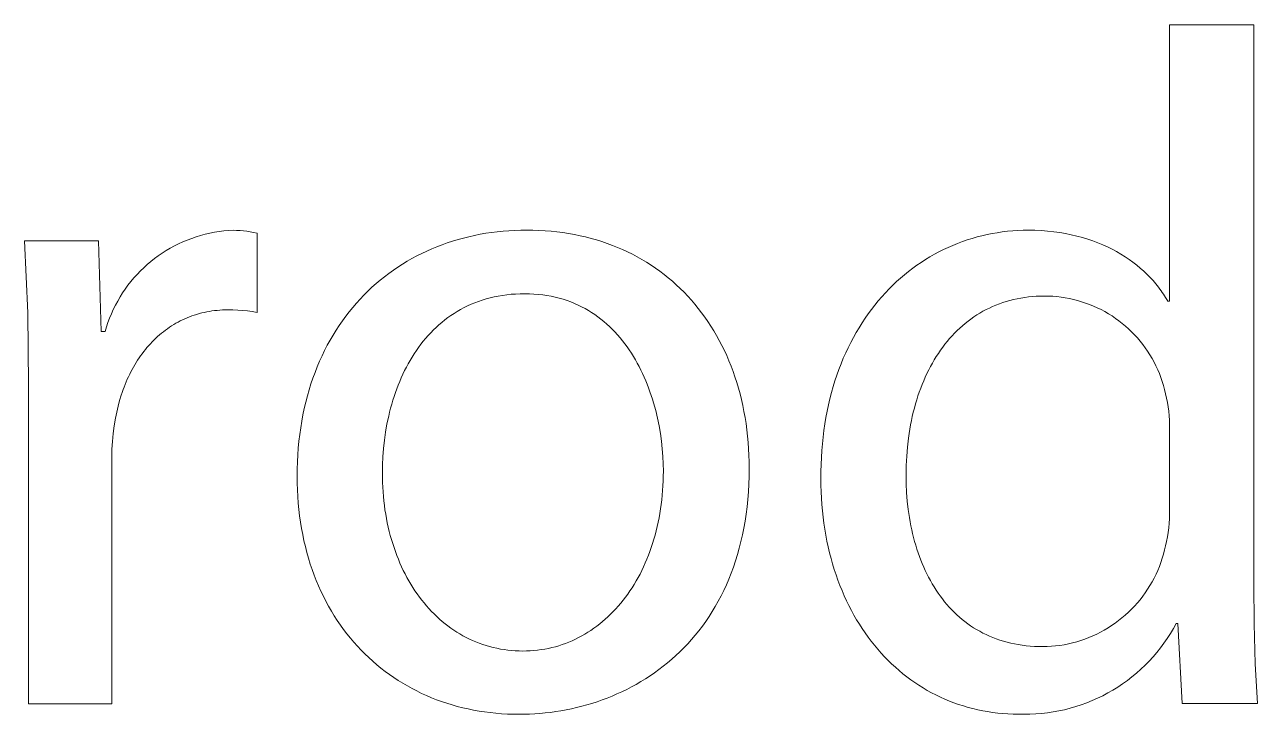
# Model space of a CAD drawing. Header units: millimetres. Extents: x -1421 to 3505, y -683 to 2759.
# Drawn here: x 1716.5 to 1780.1, y -466.5 to -431 of the extents above; entities that cross this region are included whole.
import ezdxf

# ---------------------------------------------------------------- set-up
doc = ezdxf.new("R2010")
doc.units = ezdxf.units.MM
doc.header["$MEASUREMENT"] = 0
doc.layers.add('Domyślny', color=7, linetype='Continuous', true_color=0x000000)

msp = doc.modelspace()

# ---------------------------------------------------------------- linework, layer by layer
at = {"layer": 'Domyślny', "color": 18, "lineweight": 15, "true_color": 0x000000}
for p, q in [((1775.616, -445.217), (1775.616, -430.963)), ((1775.616, -430.963), (1779.963, -430.963)), ((1779.963, -430.963), (1779.963, -459.799)), ((1724.703, -442.159), (1724.927, -442.066)), ((1724.927, -442.066), (1725.155, -441.98)), ((1725.155, -441.98), (1725.385, -441.901)), ((1725.385, -441.901), (1725.618, -441.831)), ((1725.618, -441.831), (1725.853, -441.768)), ((1725.853, -441.768), (1726.09, -441.714)), ((1726.09, -441.714), (1726.329, -441.668)), ((1726.329, -441.668), (1726.57, -441.629)), ((1726.57, -441.629), (1726.811, -441.599)), ((1726.811, -441.599), (1727.054, -441.578)), ((1727.054, -441.578), (1727.297, -441.564)), ((1727.297, -441.564), (1727.474, -441.569)), ((1727.474, -441.569), (1727.651, -441.579)), ((1727.651, -441.579), (1727.828, -441.595)), ((1727.828, -441.595), (1728.004, -441.616)), ((1728.004, -441.616), (1728.179, -441.643)), ((1728.179, -441.643), (1728.353, -441.675)), ((1728.353, -441.675), (1728.527, -441.712)), ((1728.527, -441.712), (1728.527, -445.796)), ((1738.621, -442.124), (1738.898, -442.04)), ((1738.898, -442.04), (1739.179, -441.963)), ((1739.179, -441.963), (1739.462, -441.893)), ((1739.462, -441.893), (1739.749, -441.829)), ((1739.749, -441.829), (1740.038, -441.772)), ((1740.038, -441.772), (1740.329, -441.721)), ((1740.329, -441.721), (1740.624, -441.677)), ((1740.624, -441.677), (1740.921, -441.64)), ((1740.921, -441.64), (1741.22, -441.609)), ((1741.22, -441.609), (1741.522, -441.585)), ((1741.522, -441.585), (1741.826, -441.568)), ((1741.826, -441.568), (1742.132, -441.558)), ((1742.132, -441.558), (1742.44, -441.554)), ((1742.44, -441.554), (1742.759, -441.558)), ((1742.759, -441.558), (1743.076, -441.569)), ((1743.076, -441.569), (1743.389, -441.587)), ((1743.389, -441.587), (1743.699, -441.612)), ((1743.699, -441.612), (1744.005, -441.644)), ((1744.005, -441.644), (1744.307, -441.684)), ((1744.307, -441.684), (1744.606, -441.73)), ((1744.606, -441.73), (1744.902, -441.783)), ((1744.902, -441.783), (1745.193, -441.843)), ((1745.193, -441.843), (1745.481, -441.909)), ((1745.481, -441.909), (1745.765, -441.983)), ((1745.765, -441.983), (1746.045, -442.063)), ((1746.045, -442.063), (1746.322, -442.149)), ((1764.921, -442.149), (1765.171, -442.063)), ((1765.171, -442.063), (1765.423, -441.983)), ((1765.423, -441.983), (1765.678, -441.91)), ((1765.678, -441.91), (1765.935, -441.844)), ((1765.935, -441.844), (1766.194, -441.785)), ((1766.194, -441.785), (1766.455, -441.732)), ((1766.455, -441.732), (1766.718, -441.687)), ((1766.718, -441.687), (1766.983, -441.648)), ((1766.983, -441.648), (1767.25, -441.616)), ((1767.25, -441.616), (1767.519, -441.591)), ((1767.519, -441.591), (1767.789, -441.574)), ((1767.789, -441.574), (1768.06, -441.563)), ((1768.06, -441.563), (1768.333, -441.559)), ((1768.333, -441.559), (1768.67, -441.564)), ((1768.67, -441.564), (1769, -441.579)), ((1769, -441.579), (1769.322, -441.604)), ((1769.322, -441.604), (1769.638, -441.637)), ((1769.638, -441.637), (1769.948, -441.68)), ((1769.948, -441.68), (1770.25, -441.731)), ((1770.25, -441.731), (1770.545, -441.791)), ((1770.545, -441.791), (1770.833, -441.859)), ((1770.833, -441.859), (1771.114, -441.935)), ((1771.114, -441.935), (1771.388, -442.018)), ((1771.388, -442.018), (1771.655, -442.109)), ((1716.696, -445.827), (1716.536, -442.106)), ((1716.536, -442.106), (1720.342, -442.106)), ((1720.342, -442.106), (1720.489, -446.78)), ((1723.635, -442.74), (1723.84, -442.609)), ((1723.84, -442.609), (1724.05, -442.486)), ((1724.05, -442.486), (1724.264, -442.37)), ((1724.264, -442.37), (1724.482, -442.261)), ((1724.482, -442.261), (1724.703, -442.159)), ((1737.025, -442.759), (1737.282, -442.637)), ((1737.282, -442.637), (1737.543, -442.522)), ((1737.543, -442.522), (1737.807, -442.413)), ((1737.807, -442.413), (1738.075, -442.31)), ((1738.075, -442.31), (1738.346, -442.213)), ((1738.346, -442.213), (1738.621, -442.124)), ((1746.322, -442.149), (1746.594, -442.242)), ((1746.594, -442.242), (1746.862, -442.342)), ((1746.862, -442.342), (1747.126, -442.448)), ((1747.126, -442.448), (1747.386, -442.56)), ((1747.386, -442.56), (1747.642, -442.678)), ((1747.642, -442.678), (1747.894, -442.803)), ((1763.478, -442.803), (1763.712, -442.678)), ((1763.712, -442.678), (1763.948, -442.559)), ((1763.948, -442.559), (1764.187, -442.447)), ((1764.187, -442.447), (1764.429, -442.341)), ((1764.429, -442.341), (1764.674, -442.242)), ((1764.674, -442.242), (1764.921, -442.149)), ((1771.655, -442.109), (1771.914, -442.206)), ((1771.914, -442.206), (1772.166, -442.311)), ((1772.166, -442.311), (1772.411, -442.422)), ((1772.411, -442.422), (1772.649, -442.539)), ((1772.649, -442.539), (1772.879, -442.662)), ((1772.879, -442.662), (1773.102, -442.791)), ((1722.681, -443.493), (1722.861, -443.329)), ((1722.861, -443.329), (1723.047, -443.172)), ((1723.047, -443.172), (1723.238, -443.021)), ((1723.238, -443.021), (1723.434, -442.877)), ((1723.434, -442.877), (1723.635, -442.74)), ((1735.795, -443.461), (1736.033, -443.308)), ((1736.033, -443.308), (1736.275, -443.162)), ((1736.275, -443.162), (1736.521, -443.021)), ((1736.521, -443.021), (1736.771, -442.887)), ((1736.771, -442.887), (1737.025, -442.759)), ((1747.894, -442.803), (1748.141, -442.934)), ((1748.141, -442.934), (1748.384, -443.071)), ((1748.384, -443.071), (1748.622, -443.214)), ((1748.622, -443.214), (1748.856, -443.362)), ((1762.578, -443.367), (1762.798, -443.217)), ((1762.798, -443.217), (1763.021, -443.073)), ((1763.021, -443.073), (1763.248, -442.935)), ((1763.248, -442.935), (1763.478, -442.803)), ((1773.102, -442.791), (1773.317, -442.926)), ((1773.317, -442.926), (1773.525, -443.065)), ((1773.525, -443.065), (1773.725, -443.209)), ((1773.725, -443.209), (1773.917, -443.358)), ((1722.175, -444.018), (1722.337, -443.837)), ((1722.337, -443.837), (1722.506, -443.662)), ((1722.506, -443.662), (1722.681, -443.493)), ((1734.884, -444.133), (1735.105, -443.956)), ((1735.105, -443.956), (1735.331, -443.785)), ((1735.331, -443.785), (1735.561, -443.62)), ((1735.561, -443.62), (1735.795, -443.461)), ((1748.856, -443.362), (1749.086, -443.517)), ((1749.086, -443.517), (1749.311, -443.678)), ((1749.311, -443.678), (1749.531, -443.844)), ((1749.531, -443.844), (1749.746, -444.016)), ((1761.732, -444.03), (1761.938, -443.855)), ((1761.938, -443.855), (1762.148, -443.686)), ((1762.148, -443.686), (1762.361, -443.524)), ((1762.361, -443.524), (1762.578, -443.367)), ((1773.917, -443.358), (1774.102, -443.511)), ((1774.102, -443.511), (1774.279, -443.668)), ((1774.279, -443.668), (1774.448, -443.829)), ((1774.448, -443.829), (1774.61, -443.993)), ((1721.588, -444.794), (1721.725, -444.593)), ((1721.725, -444.593), (1721.868, -444.396)), ((1721.868, -444.396), (1722.018, -444.205)), ((1722.018, -444.205), (1722.175, -444.018)), ((1734.248, -444.7), (1734.456, -444.505)), ((1734.456, -444.505), (1734.668, -444.316)), ((1734.668, -444.316), (1734.884, -444.133)), ((1749.746, -444.016), (1749.957, -444.194)), ((1749.957, -444.194), (1750.163, -444.377)), ((1750.163, -444.377), (1750.364, -444.566)), ((1750.364, -444.566), (1750.561, -444.76)), ((1760.949, -444.789), (1761.139, -444.591)), ((1761.139, -444.591), (1761.333, -444.398)), ((1761.333, -444.398), (1761.531, -444.211)), ((1761.531, -444.211), (1761.732, -444.03)), ((1774.61, -443.993), (1774.763, -444.161)), ((1774.763, -444.161), (1774.909, -444.331)), ((1774.909, -444.331), (1774.979, -444.418)), ((1774.979, -444.418), (1775.047, -444.504)), ((1775.047, -444.504), (1775.113, -444.592)), ((1775.113, -444.592), (1775.177, -444.68)), ((1721.22, -445.424), (1721.336, -445.21)), ((1721.336, -445.21), (1721.458, -445)), ((1721.458, -445), (1721.588, -444.794)), ((1733.655, -445.32), (1733.848, -445.107)), ((1733.848, -445.107), (1734.046, -444.901)), ((1734.046, -444.901), (1734.248, -444.7)), ((1739.955, -445.229), (1739.763, -445.301)), ((1740.151, -445.162), (1739.955, -445.229)), ((1740.352, -445.102), (1740.151, -445.162)), ((1740.556, -445.047), (1740.352, -445.102)), ((1740.765, -444.998), (1740.556, -445.047)), ((1740.978, -444.956), (1740.765, -444.998)), ((1741.194, -444.919), (1740.978, -444.956)), ((1741.415, -444.889), (1741.194, -444.919)), ((1741.641, -444.866), (1741.415, -444.889)), ((1741.87, -444.849), (1741.641, -444.866)), ((1742.104, -444.838), (1741.87, -444.849)), ((1742.341, -444.835), (1742.104, -444.838)), ((1742.58, -444.839), (1742.341, -444.835)), ((1742.814, -444.85), (1742.58, -444.839)), ((1743.043, -444.868), (1742.814, -444.85)), ((1743.268, -444.894), (1743.043, -444.868)), ((1743.488, -444.926), (1743.268, -444.894)), ((1743.704, -444.965), (1743.488, -444.926)), ((1743.916, -445.011), (1743.704, -444.965)), ((1744.123, -445.063), (1743.916, -445.011)), ((1744.325, -445.121), (1744.123, -445.063)), ((1744.524, -445.186), (1744.325, -445.121)), ((1744.718, -445.257), (1744.524, -445.186)), ((1750.561, -444.76), (1750.752, -444.96)), ((1750.752, -444.96), (1750.938, -445.165)), ((1750.938, -445.165), (1751.119, -445.376)), ((1760.405, -445.42), (1760.582, -445.204)), ((1760.582, -445.204), (1760.763, -444.994)), ((1760.763, -444.994), (1760.949, -444.789)), ((1767.191, -445.234), (1767.01, -445.292)), ((1767.375, -445.182), (1767.191, -445.234)), ((1767.561, -445.135), (1767.375, -445.182)), ((1767.751, -445.093), (1767.561, -445.135)), ((1767.943, -445.057), (1767.751, -445.093)), ((1768.138, -445.026), (1767.943, -445.057)), ((1768.335, -445), (1768.138, -445.026)), ((1768.536, -444.981), (1768.335, -445)), ((1768.739, -444.966), (1768.536, -444.981)), ((1768.945, -444.958), (1768.739, -444.966)), ((1769.154, -444.955), (1768.945, -444.958)), ((1769.371, -444.958), (1769.154, -444.955)), ((1769.587, -444.968), (1769.371, -444.958)), ((1769.804, -444.986), (1769.587, -444.968)), ((1770.019, -445.011), (1769.804, -444.986)), ((1770.234, -445.043), (1770.019, -445.011)), ((1770.447, -445.083), (1770.234, -445.043)), ((1770.659, -445.13), (1770.447, -445.083)), ((1770.869, -445.184), (1770.659, -445.13)), ((1771.078, -445.246), (1770.869, -445.184)), ((1771.284, -445.314), (1771.078, -445.246)), ((1775.177, -444.68), (1775.239, -444.768)), ((1775.239, -444.768), (1775.299, -444.857)), ((1775.299, -444.857), (1775.356, -444.947)), ((1775.356, -444.947), (1775.412, -445.036)), ((1775.412, -445.036), (1775.466, -445.127)), ((1775.466, -445.127), (1775.518, -445.217)), ((1775.518, -445.217), (1775.616, -445.217)), ((1716.733, -449.553), (1716.696, -445.827)), ((1720.919, -446.089), (1721.012, -445.864)), ((1721.012, -445.864), (1721.112, -445.642)), ((1721.112, -445.642), (1721.22, -445.424)), ((1725.543, -445.862), (1725.416, -445.899)), ((1725.671, -445.828), (1725.543, -445.862)), ((1725.801, -445.798), (1725.671, -445.828)), ((1725.933, -445.77), (1725.801, -445.798)), ((1726.066, -445.746), (1725.933, -445.77)), ((1726.2, -445.725), (1726.066, -445.746)), ((1726.336, -445.706), (1726.2, -445.725)), ((1726.473, -445.692), (1726.336, -445.706)), ((1726.611, -445.68), (1726.473, -445.692)), ((1726.751, -445.672), (1726.611, -445.68)), ((1726.892, -445.667), (1726.751, -445.672)), ((1727.034, -445.665), (1726.892, -445.667)), ((1727.284, -445.667), (1727.034, -445.665)), ((1727.534, -445.677), (1727.284, -445.667)), ((1727.784, -445.695), (1727.534, -445.677)), ((1728.032, -445.721), (1727.784, -445.695)), ((1728.28, -445.755), (1728.032, -445.721)), ((1728.527, -445.796), (1728.28, -445.755)), ((1733.106, -445.992), (1733.284, -445.762)), ((1733.284, -445.762), (1733.467, -445.538)), ((1733.467, -445.538), (1733.655, -445.32)), ((1738.694, -445.847), (1738.529, -445.955)), ((1738.862, -445.743), (1738.694, -445.847)), ((1739.034, -445.644), (1738.862, -445.743)), ((1739.21, -445.55), (1739.034, -445.644)), ((1739.39, -445.462), (1739.21, -445.55)), ((1739.575, -445.379), (1739.39, -445.462)), ((1739.763, -445.301), (1739.575, -445.379)), ((1744.908, -445.334), (1744.718, -445.257)), ((1745.093, -445.417), (1744.908, -445.334)), ((1745.275, -445.505), (1745.093, -445.417)), ((1745.452, -445.599), (1745.275, -445.505)), ((1745.625, -445.698), (1745.452, -445.599)), ((1745.793, -445.802), (1745.625, -445.698)), ((1745.958, -445.912), (1745.793, -445.802)), ((1751.119, -445.376), (1751.295, -445.591)), ((1751.295, -445.591), (1751.466, -445.812)), ((1751.466, -445.812), (1751.632, -446.038)), ((1759.903, -446.102), (1760.065, -445.869)), ((1760.065, -445.869), (1760.233, -445.642)), ((1760.233, -445.642), (1760.405, -445.42)), ((1765.826, -445.834), (1765.669, -445.931)), ((1765.986, -445.742), (1765.826, -445.834)), ((1766.149, -445.655), (1765.986, -445.742)), ((1766.316, -445.572), (1766.149, -445.655)), ((1766.485, -445.495), (1766.316, -445.572)), ((1766.657, -445.422), (1766.485, -445.495)), ((1766.832, -445.354), (1766.657, -445.422)), ((1767.01, -445.292), (1766.832, -445.354)), ((1771.487, -445.389), (1771.284, -445.314)), ((1771.688, -445.471), (1771.487, -445.389)), ((1771.886, -445.56), (1771.688, -445.471)), ((1772.081, -445.656), (1771.886, -445.56)), ((1772.272, -445.759), (1772.081, -445.656)), ((1772.46, -445.867), (1772.272, -445.759)), ((1772.644, -445.982), (1772.46, -445.867)), ((1720.756, -446.547), (1720.833, -446.317)), ((1720.833, -446.317), (1720.919, -446.089)), ((1724.12, -446.494), (1724.012, -446.565)), ((1724.23, -446.426), (1724.12, -446.494)), ((1724.341, -446.36), (1724.23, -446.426)), ((1724.454, -446.298), (1724.341, -446.36)), ((1724.569, -446.238), (1724.454, -446.298)), ((1724.685, -446.181), (1724.569, -446.238)), ((1724.803, -446.127), (1724.685, -446.181)), ((1724.923, -446.075), (1724.803, -446.127)), ((1725.044, -446.027), (1724.923, -446.075)), ((1725.166, -445.981), (1725.044, -446.027)), ((1725.29, -445.938), (1725.166, -445.981)), ((1725.416, -445.899), (1725.29, -445.938)), ((1732.605, -446.716), (1732.767, -446.469)), ((1732.767, -446.469), (1732.934, -446.228)), ((1732.934, -446.228), (1733.106, -445.992)), ((1737.912, -446.437), (1737.767, -446.569)), ((1738.06, -446.31), (1737.912, -446.437)), ((1738.213, -446.187), (1738.06, -446.31)), ((1738.369, -446.069), (1738.213, -446.187)), ((1738.529, -445.955), (1738.369, -446.069)), ((1746.119, -446.026), (1745.958, -445.912)), ((1746.275, -446.145), (1746.119, -446.026)), ((1746.427, -446.269), (1746.275, -446.145)), ((1746.576, -446.397), (1746.427, -446.269)), ((1746.72, -446.53), (1746.576, -446.397)), ((1751.632, -446.038), (1751.792, -446.269)), ((1751.792, -446.269), (1751.947, -446.504)), ((1751.947, -446.504), (1752.097, -446.745)), ((1759.591, -446.585), (1759.744, -446.341)), ((1759.744, -446.341), (1759.903, -446.102)), ((1764.928, -446.484), (1764.789, -446.608)), ((1765.07, -446.365), (1764.928, -446.484)), ((1765.215, -446.25), (1765.07, -446.365)), ((1765.363, -446.139), (1765.215, -446.25)), ((1765.514, -446.033), (1765.363, -446.139)), ((1765.669, -445.931), (1765.514, -446.033)), ((1772.824, -446.104), (1772.644, -445.982)), ((1773, -446.231), (1772.824, -446.104)), ((1773.171, -446.364), (1773, -446.231)), ((1773.338, -446.503), (1773.171, -446.364)), ((1773.5, -446.648), (1773.338, -446.503)), ((1720.489, -446.78), (1720.686, -446.78)), ((1720.686, -446.78), (1720.756, -446.547)), ((1723.302, -447.132), (1723.208, -447.223)), ((1723.399, -447.044), (1723.302, -447.132)), ((1723.496, -446.957), (1723.399, -447.044)), ((1723.596, -446.874), (1723.496, -446.957)), ((1723.697, -446.793), (1723.596, -446.874)), ((1723.8, -446.714), (1723.697, -446.793)), ((1723.905, -446.638), (1723.8, -446.714)), ((1724.012, -446.565), (1723.905, -446.638)), ((1732.299, -447.226), (1732.449, -446.968)), ((1732.449, -446.968), (1732.605, -446.716)), ((1737.227, -447.136), (1737.102, -447.287)), ((1737.356, -446.988), (1737.227, -447.136)), ((1737.489, -446.844), (1737.356, -446.988)), ((1737.626, -446.704), (1737.489, -446.844)), ((1737.767, -446.569), (1737.626, -446.704)), ((1746.86, -446.667), (1746.72, -446.53)), ((1746.997, -446.808), (1746.86, -446.667)), ((1747.129, -446.953), (1746.997, -446.808)), ((1747.258, -447.102), (1747.129, -446.953)), ((1747.382, -447.255), (1747.258, -447.102)), ((1752.097, -446.745), (1752.241, -446.991)), ((1752.241, -446.991), (1752.379, -447.241)), ((1759.162, -447.351), (1759.3, -447.09)), ((1759.3, -447.09), (1759.443, -446.835)), ((1759.443, -446.835), (1759.591, -446.585)), ((1764.266, -447.146), (1764.143, -447.29)), ((1764.392, -447.005), (1764.266, -447.146)), ((1764.521, -446.868), (1764.392, -447.005)), ((1764.654, -446.736), (1764.521, -446.868)), ((1764.789, -446.608), (1764.654, -446.736)), ((1773.657, -446.798), (1773.5, -446.648)), ((1773.808, -446.954), (1773.657, -446.798)), ((1773.954, -447.114), (1773.808, -446.954)), ((1774.095, -447.279), (1773.954, -447.114)), ((1722.764, -447.714), (1722.681, -447.819)), ((1722.849, -447.611), (1722.764, -447.714)), ((1722.936, -447.511), (1722.849, -447.611)), ((1723.025, -447.413), (1722.936, -447.511)), ((1723.116, -447.317), (1723.025, -447.413)), ((1723.208, -447.223), (1723.116, -447.317)), ((1731.882, -448.033), (1732.015, -447.759)), ((1732.015, -447.759), (1732.154, -447.49)), ((1732.154, -447.49), (1732.299, -447.226)), ((1736.748, -447.763), (1736.638, -447.928)), ((1736.862, -447.601), (1736.748, -447.763)), ((1736.98, -447.442), (1736.862, -447.601)), ((1737.102, -447.287), (1736.98, -447.442)), ((1747.503, -447.411), (1747.382, -447.255)), ((1747.62, -447.57), (1747.503, -447.411)), ((1747.733, -447.733), (1747.62, -447.57)), ((1747.842, -447.898), (1747.733, -447.733)), ((1752.379, -447.241), (1752.512, -447.496)), ((1752.512, -447.496), (1752.64, -447.756)), ((1752.64, -447.756), (1752.761, -448.021)), ((1758.901, -447.888), (1759.029, -447.617)), ((1759.029, -447.617), (1759.162, -447.351)), ((1763.794, -447.748), (1763.684, -447.908)), ((1763.907, -447.592), (1763.794, -447.748)), ((1764.023, -447.439), (1763.907, -447.592)), ((1764.143, -447.29), (1764.023, -447.439)), ((1774.23, -447.449), (1774.095, -447.279)), ((1774.359, -447.624), (1774.23, -447.449)), ((1774.482, -447.803), (1774.359, -447.624)), ((1722.293, -448.377), (1722.221, -448.495)), ((1722.367, -448.261), (1722.293, -448.377)), ((1722.442, -448.147), (1722.367, -448.261)), ((1722.52, -448.036), (1722.442, -448.147)), ((1722.599, -447.926), (1722.52, -448.036)), ((1722.681, -447.819), (1722.599, -447.926)), ((1731.635, -448.599), (1731.756, -448.313)), ((1731.756, -448.313), (1731.882, -448.033)), ((1736.428, -448.269), (1736.329, -448.443)), ((1736.531, -448.097), (1736.428, -448.269)), ((1736.638, -447.928), (1736.531, -448.097)), ((1747.948, -448.067), (1747.842, -447.898)), ((1748.05, -448.238), (1747.948, -448.067)), ((1748.148, -448.413), (1748.05, -448.238)), ((1748.242, -448.589), (1748.148, -448.413)), ((1752.761, -448.021), (1752.877, -448.29)), ((1752.877, -448.29), (1752.988, -448.563)), ((1758.663, -448.447), (1758.779, -448.165)), ((1758.779, -448.165), (1758.901, -447.888)), ((1763.374, -448.411), (1763.278, -448.586)), ((1763.474, -448.24), (1763.374, -448.411)), ((1763.577, -448.072), (1763.474, -448.24)), ((1763.684, -447.908), (1763.577, -448.072)), ((1774.599, -447.985), (1774.482, -447.803)), ((1774.71, -448.172), (1774.599, -447.985)), ((1774.814, -448.363), (1774.71, -448.172)), ((1774.912, -448.556), (1774.814, -448.363)), ((1721.955, -448.987), (1721.893, -449.114)), ((1722.018, -448.861), (1721.955, -448.987)), ((1722.084, -448.737), (1722.018, -448.861)), ((1722.152, -448.615), (1722.084, -448.737)), ((1722.221, -448.495), (1722.152, -448.615)), ((1731.412, -449.186), (1731.52, -448.89)), ((1731.52, -448.89), (1731.635, -448.599)), ((1736.053, -448.984), (1735.968, -449.17)), ((1736.141, -448.801), (1736.053, -448.984)), ((1736.233, -448.621), (1736.141, -448.801)), ((1736.329, -448.443), (1736.233, -448.621)), ((1748.333, -448.768), (1748.242, -448.589)), ((1748.42, -448.95), (1748.333, -448.768)), ((1748.504, -449.133), (1748.42, -448.95)), ((1752.988, -448.563), (1753.092, -448.841)), ((1753.092, -448.841), (1753.19, -449.123)), ((1758.348, -449.323), (1758.447, -449.026)), ((1758.447, -449.026), (1758.552, -448.734)), ((1758.552, -448.734), (1758.663, -448.447)), ((1763.095, -448.947), (1763.009, -449.132)), ((1763.185, -448.765), (1763.095, -448.947)), ((1763.278, -448.586), (1763.185, -448.765)), ((1775.003, -448.754), (1774.912, -448.556)), ((1775.087, -448.954), (1775.003, -448.754)), ((1775.164, -449.156), (1775.087, -448.954)), ((1716.733, -465.972), (1716.733, -449.553)), ((1721.668, -449.644), (1721.617, -449.781)), ((1721.721, -449.509), (1721.668, -449.644)), ((1721.776, -449.376), (1721.721, -449.509)), ((1721.834, -449.244), (1721.776, -449.376)), ((1721.893, -449.114), (1721.834, -449.244)), ((1731.214, -449.794), (1731.309, -449.487)), ((1731.309, -449.487), (1731.412, -449.186)), ((1735.81, -449.548), (1735.737, -449.74)), ((1735.888, -449.358), (1735.81, -449.548)), ((1735.968, -449.17), (1735.888, -449.358)), ((1748.584, -449.319), (1748.504, -449.133)), ((1748.66, -449.506), (1748.584, -449.319)), ((1748.733, -449.695), (1748.66, -449.506)), ((1748.802, -449.885), (1748.733, -449.695)), ((1753.19, -449.123), (1753.283, -449.41)), ((1753.283, -449.41), (1753.369, -449.701)), ((1753.369, -449.701), (1753.45, -449.996)), ((1758.167, -449.933), (1758.254, -449.626)), ((1758.254, -449.626), (1758.348, -449.323)), ((1762.847, -449.512), (1762.771, -449.707)), ((1762.926, -449.32), (1762.847, -449.512)), ((1763.009, -449.132), (1762.926, -449.32)), ((1775.234, -449.362), (1775.164, -449.156)), ((1775.298, -449.569), (1775.234, -449.362)), ((1775.354, -449.779), (1775.298, -449.569)), ((1721.521, -450.061), (1721.434, -450.346)), ((1721.568, -449.92), (1721.521, -450.061)), ((1721.617, -449.781), (1721.568, -449.92)), ((1731.042, -450.424), (1731.125, -450.106)), ((1731.125, -450.106), (1731.214, -449.794)), ((1735.537, -450.329), (1735.477, -450.529)), ((1735.6, -450.131), (1735.537, -450.329)), ((1735.666, -449.935), (1735.6, -450.131)), ((1735.737, -449.74), (1735.666, -449.935)), ((1748.868, -450.077), (1748.802, -449.885)), ((1748.931, -450.27), (1748.868, -450.077)), ((1748.99, -450.464), (1748.931, -450.27)), ((1753.45, -449.996), (1753.524, -450.295)), ((1753.524, -450.295), (1753.592, -450.598)), ((1758.011, -450.563), (1758.086, -450.246)), ((1758.086, -450.246), (1758.167, -449.933)), ((1762.565, -450.311), (1762.503, -450.518)), ((1762.63, -450.107), (1762.565, -450.311)), ((1762.699, -449.906), (1762.63, -450.107)), ((1762.771, -449.707), (1762.699, -449.906)), ((1775.403, -449.99), (1775.354, -449.779)), ((1775.456, -450.214), (1775.403, -449.99)), ((1775.502, -450.439), (1775.456, -450.214)), ((1721.287, -450.937), (1721.227, -451.242)), ((1721.356, -450.639), (1721.287, -450.937)), ((1721.434, -450.346), (1721.356, -450.639)), ((1730.897, -451.074), (1730.966, -450.746)), ((1730.966, -450.746), (1731.042, -450.424)), ((1735.369, -450.934), (1735.32, -451.139)), ((1735.421, -450.731), (1735.369, -450.934)), ((1735.477, -450.529), (1735.421, -450.731)), ((1749.098, -450.855), (1748.99, -450.464)), ((1749.192, -451.249), (1749.098, -450.855)), ((1753.592, -450.598), (1753.654, -450.906)), ((1753.654, -450.906), (1753.71, -451.217)), ((1757.88, -451.213), (1757.942, -450.886)), ((1757.942, -450.886), (1758.011, -450.563)), ((1762.391, -450.942), (1762.34, -451.158)), ((1762.445, -450.729), (1762.391, -450.942)), ((1762.503, -450.518), (1762.445, -450.729)), ((1775.54, -450.666), (1775.502, -450.439)), ((1775.57, -450.894), (1775.54, -450.666)), ((1775.593, -451.122), (1775.57, -450.894)), ((1721.227, -451.242), (1721.161, -451.642)), ((1730.78, -451.745), (1730.835, -451.407)), ((1730.835, -451.407), (1730.897, -451.074)), ((1735.232, -451.551), (1735.159, -451.969)), ((1735.32, -451.139), (1735.232, -451.551)), ((1749.273, -451.645), (1749.192, -451.249)), ((1753.71, -451.217), (1753.759, -451.532)), ((1753.759, -451.532), (1753.802, -451.851)), ((1757.775, -451.882), (1757.824, -451.545)), ((1757.824, -451.545), (1757.88, -451.213)), ((1762.249, -451.597), (1762.21, -451.821)), ((1762.293, -451.376), (1762.249, -451.597)), ((1762.34, -451.158), (1762.293, -451.376)), ((1775.609, -451.352), (1775.593, -451.122)), ((1775.616, -451.581), (1775.609, -451.352)), ((1775.616, -451.811), (1775.616, -451.581)), ((1721.108, -452.045), (1721.068, -452.449)), ((1721.161, -451.642), (1721.108, -452.045)), ((1730.691, -452.436), (1730.732, -452.088)), ((1730.732, -452.088), (1730.78, -451.745)), ((1735.159, -451.969), (1735.099, -452.389)), ((1749.341, -452.041), (1749.273, -451.645)), ((1749.396, -452.436), (1749.341, -452.041)), ((1753.802, -451.851), (1753.838, -452.173)), ((1753.838, -452.173), (1753.868, -452.499)), ((1757.697, -452.57), (1757.732, -452.223)), ((1757.732, -452.223), (1757.775, -451.882)), ((1762.174, -452.048), (1762.141, -452.276)), ((1762.21, -451.821), (1762.174, -452.048)), ((1775.616, -455.961), (1775.616, -451.811)), ((1721.043, -452.854), (1721.031, -453.26)), ((1721.068, -452.449), (1721.043, -452.854)), ((1730.631, -453.147), (1730.657, -452.789)), ((1730.657, -452.789), (1730.691, -452.436)), ((1735.052, -452.812), (1735.019, -453.236)), ((1735.099, -452.389), (1735.052, -452.812)), ((1749.439, -452.83), (1749.396, -452.436)), ((1749.469, -453.22), (1749.439, -452.83)), ((1753.868, -452.499), (1753.892, -452.829)), ((1753.892, -452.829), (1753.908, -453.163)), ((1757.668, -452.921), (1757.697, -452.57)), ((1762.088, -452.741), (1762.049, -453.216)), ((1762.141, -452.276), (1762.088, -452.741)), ((1721.031, -453.26), (1721.031, -465.972)), ((1730.601, -453.878), (1730.612, -453.51)), ((1730.612, -453.51), (1730.631, -453.147)), ((1735.019, -453.236), (1734.999, -453.661)), ((1749.487, -453.607), (1749.469, -453.22)), ((1753.908, -453.163), (1753.918, -453.5)), ((1753.918, -453.5), (1753.922, -453.84)), ((1757.631, -453.636), (1757.646, -453.276)), ((1757.646, -453.276), (1757.668, -452.921)), ((1762.049, -453.216), (1762.026, -453.698)), ((1730.597, -454.25), (1730.601, -453.878)), ((1734.999, -453.661), (1734.993, -454.086)), ((1734.993, -454.086), (1734.995, -454.33)), ((1749.493, -453.988), (1749.487, -453.607)), ((1749.491, -454.239), (1749.493, -453.988)), ((1753.922, -453.84), (1753.917, -454.25)), ((1757.622, -454.37), (1757.623, -454.001)), ((1757.623, -454.001), (1757.631, -453.636)), ((1762.026, -453.698), (1762.018, -454.19)), ((1730.6, -454.601), (1730.597, -454.25)), ((1730.611, -454.948), (1730.6, -454.601)), ((1734.995, -454.33), (1735.002, -454.572)), ((1735.002, -454.572), (1735.012, -454.811)), ((1749.457, -454.979), (1749.473, -454.734)), ((1749.473, -454.734), (1749.484, -454.488)), ((1749.484, -454.488), (1749.491, -454.239)), ((1753.904, -454.653), (1753.882, -455.049)), ((1753.917, -454.25), (1753.904, -454.653)), ((1757.625, -454.709), (1757.622, -454.37)), ((1757.635, -455.044), (1757.625, -454.709)), ((1762.018, -454.19), (1762.025, -454.639)), ((1762.025, -454.639), (1762.046, -455.084)), ((1730.629, -455.291), (1730.611, -454.948)), ((1730.654, -455.629), (1730.629, -455.291)), ((1735.012, -454.811), (1735.028, -455.049)), ((1735.028, -455.049), (1735.047, -455.284)), ((1735.047, -455.284), (1735.07, -455.518)), ((1749.413, -455.46), (1749.437, -455.22)), ((1749.437, -455.22), (1749.457, -454.979)), ((1753.882, -455.049), (1753.852, -455.437)), ((1757.651, -455.376), (1757.635, -455.044)), ((1757.673, -455.704), (1757.651, -455.376)), ((1762.046, -455.084), (1762.08, -455.522)), ((1730.686, -455.963), (1730.654, -455.629)), ((1730.725, -456.293), (1730.686, -455.963)), ((1735.07, -455.518), (1735.098, -455.749)), ((1735.098, -455.749), (1735.13, -455.978)), ((1735.13, -455.978), (1735.166, -456.204)), ((1749.314, -456.162), (1749.351, -455.931)), ((1749.351, -455.931), (1749.384, -455.697)), ((1749.384, -455.697), (1749.413, -455.46)), ((1753.813, -455.818), (1753.766, -456.192)), ((1753.852, -455.437), (1753.813, -455.818)), ((1757.702, -456.028), (1757.673, -455.704)), ((1757.736, -456.349), (1757.702, -456.028)), ((1762.08, -455.522), (1762.128, -455.954)), ((1762.128, -455.954), (1762.19, -456.379)), ((1775.618, -456.197), (1775.616, -455.961)), ((1730.771, -456.618), (1730.725, -456.293)), ((1730.824, -456.939), (1730.771, -456.618)), ((1735.166, -456.204), (1735.206, -456.429)), ((1735.206, -456.429), (1735.25, -456.65)), ((1735.25, -456.65), (1735.298, -456.869)), ((1749.178, -456.841), (1749.227, -456.618)), ((1749.227, -456.618), (1749.273, -456.391)), ((1749.273, -456.391), (1749.314, -456.162)), ((1753.711, -456.559), (1753.648, -456.919)), ((1753.766, -456.192), (1753.711, -456.559)), ((1757.777, -456.665), (1757.736, -456.349)), ((1757.824, -456.978), (1757.777, -456.665)), ((1762.19, -456.379), (1762.226, -456.589)), ((1762.226, -456.589), (1762.266, -456.796)), ((1775.575, -456.904), (1775.597, -456.669)), ((1775.597, -456.669), (1775.612, -456.433)), ((1775.612, -456.433), (1775.618, -456.197)), ((1730.883, -457.256), (1730.824, -456.939)), ((1730.949, -457.568), (1730.883, -457.256)), ((1735.298, -456.869), (1735.35, -457.086)), ((1735.35, -457.086), (1735.405, -457.3)), ((1735.405, -457.3), (1735.465, -457.511)), ((1749.006, -457.494), (1749.068, -457.279)), ((1749.068, -457.279), (1749.125, -457.062)), ((1749.125, -457.062), (1749.178, -456.841)), ((1753.577, -457.271), (1753.498, -457.617)), ((1753.648, -456.919), (1753.577, -457.271)), ((1757.876, -457.287), (1757.824, -456.978)), ((1757.935, -457.591), (1757.876, -457.287)), ((1762.266, -456.796), (1762.309, -457.002)), ((1762.309, -457.002), (1762.355, -457.205)), ((1762.355, -457.205), (1762.405, -457.407)), ((1775.505, -457.37), (1775.544, -457.138)), ((1775.544, -457.138), (1775.575, -456.904)), ((1731.021, -457.875), (1730.949, -457.568)), ((1731.1, -458.178), (1731.021, -457.875)), ((1735.465, -457.511), (1735.528, -457.72)), ((1735.528, -457.72), (1735.595, -457.925)), ((1735.595, -457.925), (1735.666, -458.128)), ((1748.8, -458.12), (1748.873, -457.914)), ((1748.873, -457.914), (1748.941, -457.706)), ((1748.941, -457.706), (1749.006, -457.494)), ((1753.412, -457.956), (1753.319, -458.287)), ((1753.498, -457.617), (1753.412, -457.956)), ((1757.999, -457.892), (1757.935, -457.591)), ((1758.069, -458.189), (1757.999, -457.892)), ((1762.405, -457.407), (1762.458, -457.606)), ((1762.458, -457.606), (1762.515, -457.802)), ((1762.515, -457.802), (1762.575, -457.996)), ((1775.355, -458.047), (1775.403, -457.831)), ((1775.403, -457.831), (1775.458, -457.602)), ((1775.458, -457.602), (1775.505, -457.37)), ((1731.185, -458.477), (1731.1, -458.178)), ((1731.276, -458.77), (1731.185, -458.477)), ((1735.666, -458.128), (1735.741, -458.328)), ((1735.741, -458.328), (1735.819, -458.524)), ((1735.819, -458.524), (1735.9, -458.718)), ((1748.56, -458.717), (1748.644, -458.521)), ((1748.644, -458.521), (1748.724, -458.322)), ((1748.724, -458.322), (1748.8, -458.12)), ((1753.319, -458.287), (1753.219, -458.612)), ((1758.144, -458.481), (1758.069, -458.189)), ((1758.226, -458.769), (1758.144, -458.481)), ((1762.575, -457.996), (1762.639, -458.188)), ((1762.639, -458.188), (1762.706, -458.377)), ((1762.706, -458.377), (1762.776, -458.564)), ((1762.776, -458.564), (1762.85, -458.747)), ((1775.167, -458.685), (1775.237, -458.474)), ((1775.237, -458.474), (1775.299, -458.262)), ((1775.299, -458.262), (1775.355, -458.047)), ((1731.373, -459.059), (1731.276, -458.77)), ((1731.477, -459.344), (1731.373, -459.059)), ((1735.9, -458.718), (1735.986, -458.908)), ((1735.986, -458.908), (1736.074, -459.096)), ((1736.074, -459.096), (1736.167, -459.28)), ((1748.289, -459.285), (1748.383, -459.099)), ((1748.383, -459.099), (1748.473, -458.91)), ((1748.473, -458.91), (1748.56, -458.717)), ((1752.997, -459.24), (1752.876, -459.544)), ((1753.111, -458.93), (1752.997, -459.24)), ((1753.219, -458.612), (1753.111, -458.93)), ((1758.312, -459.053), (1758.226, -458.769)), ((1758.404, -459.332), (1758.312, -459.053)), ((1762.85, -458.747), (1762.928, -458.928)), ((1762.928, -458.928), (1763.009, -459.106)), ((1763.009, -459.106), (1763.093, -459.281)), ((1774.914, -459.299), (1775.005, -459.097)), ((1775.005, -459.097), (1775.09, -458.892)), ((1775.09, -458.892), (1775.167, -458.685)), ((1731.586, -459.623), (1731.477, -459.344)), ((1731.702, -459.898), (1731.586, -459.623)), ((1736.167, -459.28), (1736.262, -459.46)), ((1736.262, -459.46), (1736.361, -459.638)), ((1736.361, -459.638), (1736.464, -459.812)), ((1736.464, -459.812), (1736.569, -459.982)), ((1747.879, -459.992), (1747.987, -459.82)), ((1747.987, -459.82), (1748.091, -459.645)), ((1748.091, -459.645), (1748.191, -459.467)), ((1748.191, -459.467), (1748.289, -459.285)), ((1752.748, -459.841), (1752.614, -460.132)), ((1752.876, -459.544), (1752.748, -459.841)), ((1758.502, -459.607), (1758.404, -459.332)), ((1758.604, -459.878), (1758.502, -459.607)), ((1758.712, -460.144), (1758.604, -459.878)), ((1763.093, -459.281), (1763.181, -459.454)), ((1763.181, -459.454), (1763.272, -459.623)), ((1763.272, -459.623), (1763.367, -459.788)), ((1763.367, -459.788), (1763.465, -459.951)), ((1774.601, -459.885), (1774.712, -459.693)), ((1774.712, -459.693), (1774.816, -459.498)), ((1774.816, -459.498), (1774.914, -459.299)), ((1779.963, -459.799), (1779.974, -461.857)), ((1731.823, -460.167), (1731.702, -459.898)), ((1731.951, -460.432), (1731.823, -460.167)), ((1732.083, -460.692), (1731.951, -460.432)), ((1736.569, -459.982), (1736.678, -460.149)), ((1736.678, -460.149), (1736.791, -460.312)), ((1736.791, -460.312), (1736.906, -460.471)), ((1736.906, -460.471), (1737.025, -460.627)), ((1747.418, -460.639), (1747.538, -460.483)), ((1747.538, -460.483), (1747.655, -460.323)), ((1747.655, -460.323), (1747.769, -460.159)), ((1747.769, -460.159), (1747.879, -459.992)), ((1752.474, -460.415), (1752.327, -460.691)), ((1752.614, -460.132), (1752.474, -460.415)), ((1758.825, -460.405), (1758.712, -460.144)), ((1758.943, -460.662), (1758.825, -460.405)), ((1763.465, -459.951), (1763.566, -460.11)), ((1763.566, -460.11), (1763.671, -460.266)), ((1763.671, -460.266), (1763.78, -460.419)), ((1763.78, -460.419), (1763.891, -460.568)), ((1774.093, -460.61), (1774.229, -460.436)), ((1774.229, -460.436), (1774.359, -460.256)), ((1774.359, -460.256), (1774.483, -460.073)), ((1774.483, -460.073), (1774.601, -459.885)), ((1732.222, -460.947), (1732.083, -460.692)), ((1732.366, -461.196), (1732.222, -460.947)), ((1737.025, -460.627), (1737.146, -460.779)), ((1737.146, -460.779), (1737.271, -460.927)), ((1737.271, -460.927), (1737.399, -461.071)), ((1737.399, -461.071), (1737.53, -461.211)), ((1746.908, -461.224), (1747.04, -461.084)), ((1747.04, -461.084), (1747.169, -460.94)), ((1747.169, -460.94), (1747.295, -460.791)), ((1747.295, -460.791), (1747.418, -460.639)), ((1752.174, -460.961), (1752.016, -461.224)), ((1752.327, -460.691), (1752.174, -460.961)), ((1759.066, -460.914), (1758.943, -460.662)), ((1759.194, -461.161), (1759.066, -460.914)), ((1763.891, -460.568), (1764.007, -460.713)), ((1764.007, -460.713), (1764.125, -460.855)), ((1764.125, -460.855), (1764.248, -460.992)), ((1764.248, -460.992), (1764.373, -461.126)), ((1764.373, -461.126), (1764.502, -461.257)), ((1773.491, -461.26), (1773.65, -461.105)), ((1773.65, -461.105), (1773.803, -460.945)), ((1773.803, -460.945), (1773.951, -460.78)), ((1773.951, -460.78), (1774.093, -460.61)), ((1732.515, -461.441), (1732.366, -461.196)), ((1732.67, -461.68), (1732.515, -461.441)), ((1732.83, -461.915), (1732.67, -461.68)), ((1737.53, -461.211), (1737.663, -461.347)), ((1737.663, -461.347), (1737.8, -461.479)), ((1737.8, -461.479), (1737.94, -461.606)), ((1737.94, -461.606), (1738.082, -461.73)), ((1738.082, -461.73), (1738.227, -461.849)), ((1746.208, -461.86), (1746.353, -461.742)), ((1746.353, -461.742), (1746.496, -461.619)), ((1746.496, -461.619), (1746.636, -461.491)), ((1746.636, -461.491), (1746.774, -461.36)), ((1746.774, -461.36), (1746.908, -461.224)), ((1751.682, -461.73), (1751.507, -461.973)), ((1751.852, -461.481), (1751.682, -461.73)), ((1752.016, -461.224), (1751.852, -461.481)), ((1759.327, -461.404), (1759.194, -461.161)), ((1759.465, -461.642), (1759.327, -461.404)), ((1759.607, -461.874), (1759.465, -461.642)), ((1764.502, -461.257), (1764.635, -461.383)), ((1764.635, -461.383), (1764.771, -461.505)), ((1764.771, -461.505), (1764.91, -461.623)), ((1764.91, -461.623), (1765.053, -461.737)), ((1765.053, -461.737), (1765.2, -461.846)), ((1772.807, -461.822), (1772.985, -461.69)), ((1772.985, -461.69), (1773.159, -461.553)), ((1773.159, -461.553), (1773.327, -461.409)), ((1773.327, -461.409), (1773.491, -461.26)), ((1732.996, -462.144), (1732.83, -461.915)), ((1733.166, -462.367), (1732.996, -462.144)), ((1733.342, -462.586), (1733.166, -462.367)), ((1738.227, -461.849), (1738.375, -461.963)), ((1738.375, -461.963), (1738.526, -462.074)), ((1738.526, -462.074), (1738.679, -462.179)), ((1738.679, -462.179), (1738.835, -462.281)), ((1738.835, -462.281), (1738.993, -462.377)), ((1738.993, -462.377), (1739.154, -462.469)), ((1745.282, -462.478), (1745.443, -462.386)), ((1745.443, -462.386), (1745.6, -462.29)), ((1745.6, -462.29), (1745.756, -462.19)), ((1745.756, -462.19), (1745.909, -462.084)), ((1745.909, -462.084), (1746.06, -461.975)), ((1746.06, -461.975), (1746.208, -461.86)), ((1751.327, -462.209), (1751.141, -462.439)), ((1751.507, -461.973), (1751.327, -462.209)), ((1759.754, -462.102), (1759.607, -461.874)), ((1759.906, -462.325), (1759.754, -462.102)), ((1760.062, -462.542), (1759.906, -462.325)), ((1765.2, -461.846), (1765.35, -461.952)), ((1765.35, -461.952), (1765.503, -462.052)), ((1765.503, -462.052), (1765.66, -462.149)), ((1765.66, -462.149), (1765.82, -462.24)), ((1765.82, -462.24), (1765.983, -462.328)), ((1765.983, -462.328), (1766.15, -462.41)), ((1766.15, -462.41), (1766.321, -462.488)), ((1771.653, -462.478), (1771.855, -462.386)), ((1771.855, -462.386), (1772.052, -462.286)), ((1772.052, -462.286), (1772.247, -462.18)), ((1772.247, -462.18), (1772.438, -462.067)), ((1772.438, -462.067), (1772.624, -461.948)), ((1772.624, -461.948), (1772.807, -461.822)), ((1775.661, -462.354), (1775.498, -462.606)), ((1775.815, -462.096), (1775.661, -462.354)), ((1775.961, -461.833), (1775.815, -462.096)), ((1776.043, -461.833), (1775.961, -461.833)), ((1776.256, -465.967), (1776.043, -461.833)), ((1779.974, -461.857), (1780.034, -463.913)), ((1733.522, -462.799), (1733.342, -462.586)), ((1733.708, -463.006), (1733.522, -462.799)), ((1733.898, -463.208), (1733.708, -463.006)), ((1739.154, -462.469), (1739.318, -462.556)), ((1739.318, -462.556), (1739.484, -462.639)), ((1739.484, -462.639), (1739.652, -462.716)), ((1739.652, -462.716), (1739.823, -462.789)), ((1739.823, -462.789), (1739.996, -462.856)), ((1739.996, -462.856), (1740.172, -462.919)), ((1740.172, -462.919), (1740.349, -462.976)), ((1740.349, -462.976), (1740.529, -463.028)), ((1740.529, -463.028), (1740.712, -463.075)), ((1743.741, -463.078), (1743.921, -463.032)), ((1743.921, -463.032), (1744.098, -462.98)), ((1744.098, -462.98), (1744.273, -462.923)), ((1744.273, -462.923), (1744.447, -462.861)), ((1744.447, -462.861), (1744.618, -462.794)), ((1744.618, -462.794), (1744.788, -462.723)), ((1744.788, -462.723), (1744.955, -462.646)), ((1744.955, -462.646), (1745.12, -462.564)), ((1745.12, -462.564), (1745.282, -462.478)), ((1750.756, -462.879), (1750.556, -463.089)), ((1750.951, -462.662), (1750.756, -462.879)), ((1751.141, -462.439), (1750.951, -462.662)), ((1760.222, -462.755), (1760.062, -462.542)), ((1760.387, -462.962), (1760.222, -462.755)), ((1760.556, -463.164), (1760.387, -462.962)), ((1766.321, -462.488), (1766.495, -462.56)), ((1766.495, -462.56), (1766.672, -462.628)), ((1766.672, -462.628), (1766.853, -462.691)), ((1766.853, -462.691), (1767.038, -462.749)), ((1767.038, -462.749), (1767.226, -462.801)), ((1767.226, -462.801), (1767.417, -462.849)), ((1767.417, -462.849), (1767.612, -462.891)), ((1767.612, -462.891), (1767.81, -462.928)), ((1767.81, -462.928), (1768.011, -462.959)), ((1768.011, -462.959), (1768.216, -462.985)), ((1768.216, -462.985), (1768.425, -463.005)), ((1768.425, -463.005), (1768.637, -463.019)), ((1768.637, -463.019), (1768.853, -463.028)), ((1768.853, -463.028), (1769.071, -463.031)), ((1769.071, -463.031), (1769.293, -463.026)), ((1769.293, -463.026), (1769.514, -463.013)), ((1769.514, -463.013), (1769.735, -462.993)), ((1769.735, -462.993), (1769.955, -462.965)), ((1769.955, -462.965), (1770.173, -462.93)), ((1770.173, -462.93), (1770.391, -462.887)), ((1770.391, -462.887), (1770.607, -462.837)), ((1770.607, -462.837), (1770.821, -462.78)), ((1770.821, -462.78), (1771.032, -462.715)), ((1771.032, -462.715), (1771.242, -462.643)), ((1771.242, -462.643), (1771.449, -462.564)), ((1771.449, -462.564), (1771.653, -462.478)), ((1775.326, -462.852), (1775.147, -463.093)), ((1775.498, -462.606), (1775.326, -462.852)), ((1734.093, -463.405), (1733.898, -463.208)), ((1734.292, -463.596), (1734.093, -463.405)), ((1734.497, -463.781), (1734.292, -463.596)), ((1740.712, -463.075), (1740.896, -463.117)), ((1740.896, -463.117), (1741.082, -463.154)), ((1741.082, -463.154), (1741.271, -463.184)), ((1741.271, -463.184), (1741.461, -463.21)), ((1741.461, -463.21), (1741.654, -463.23)), ((1741.654, -463.23), (1741.848, -463.244)), ((1741.848, -463.244), (1742.045, -463.253)), ((1742.045, -463.253), (1742.243, -463.256)), ((1742.243, -463.256), (1742.436, -463.253)), ((1742.436, -463.253), (1742.627, -463.244)), ((1742.627, -463.244), (1742.817, -463.23)), ((1742.817, -463.23), (1743.005, -463.211)), ((1743.005, -463.211), (1743.192, -463.185)), ((1743.192, -463.185), (1743.377, -463.155)), ((1743.377, -463.155), (1743.56, -463.119)), ((1743.56, -463.119), (1743.741, -463.078)), ((1749.93, -463.68), (1749.713, -463.864)), ((1750.143, -463.489), (1749.93, -463.68)), ((1750.352, -463.292), (1750.143, -463.489)), ((1750.556, -463.089), (1750.352, -463.292)), ((1760.73, -463.361), (1760.556, -463.164)), ((1760.907, -463.552), (1760.73, -463.361)), ((1761.089, -463.738), (1760.907, -463.552)), ((1774.763, -463.555), (1774.56, -463.776)), ((1774.959, -463.327), (1774.763, -463.555)), ((1775.147, -463.093), (1774.959, -463.327)), ((1734.705, -463.961), (1734.497, -463.781)), ((1734.918, -464.135), (1734.705, -463.961)), ((1735.136, -464.304), (1734.918, -464.135)), ((1735.358, -464.466), (1735.136, -464.304)), ((1749.267, -464.213), (1749.039, -464.378)), ((1749.492, -464.042), (1749.267, -464.213)), ((1749.713, -463.864), (1749.492, -464.042)), ((1761.274, -463.918), (1761.089, -463.738)), ((1761.464, -464.093), (1761.274, -463.918)), ((1761.657, -464.262), (1761.464, -464.093)), ((1761.854, -464.426), (1761.657, -464.262)), ((1774.131, -464.196), (1773.906, -464.396)), ((1774.349, -463.99), (1774.131, -464.196)), ((1774.56, -463.776), (1774.349, -463.99)), ((1780.034, -463.913), (1780.143, -465.967)), ((1735.583, -464.623), (1735.358, -464.466)), ((1735.813, -464.774), (1735.583, -464.623)), ((1736.047, -464.919), (1735.813, -464.774)), ((1736.285, -465.058), (1736.047, -464.919)), ((1748.334, -464.835), (1748.092, -464.974)), ((1748.572, -464.689), (1748.334, -464.835)), ((1748.807, -464.536), (1748.572, -464.689)), ((1749.039, -464.378), (1748.807, -464.536)), ((1762.055, -464.584), (1761.854, -464.426)), ((1762.26, -464.736), (1762.055, -464.584)), ((1762.468, -464.882), (1762.26, -464.736)), ((1762.68, -465.022), (1762.468, -464.882)), ((1773.193, -464.945), (1772.943, -465.112)), ((1773.437, -464.77), (1773.193, -464.945)), ((1773.675, -464.587), (1773.437, -464.77)), ((1773.906, -464.396), (1773.675, -464.587)), ((1736.527, -465.19), (1736.285, -465.058)), ((1736.772, -465.317), (1736.527, -465.19)), ((1737.022, -465.438), (1736.772, -465.317)), ((1737.274, -465.553), (1737.022, -465.438)), ((1737.531, -465.661), (1737.274, -465.553)), ((1746.845, -465.58), (1746.589, -465.683)), ((1747.1, -465.471), (1746.845, -465.58)), ((1747.352, -465.356), (1747.1, -465.471)), ((1747.601, -465.235), (1747.352, -465.356)), ((1747.848, -465.108), (1747.601, -465.235)), ((1748.092, -464.974), (1747.848, -465.108)), ((1762.895, -465.157), (1762.68, -465.022)), ((1763.113, -465.285), (1762.895, -465.157)), ((1763.335, -465.407), (1763.113, -465.285)), ((1763.56, -465.523), (1763.335, -465.407)), ((1763.788, -465.633), (1763.56, -465.523)), ((1772.162, -465.56), (1771.892, -465.691)), ((1772.428, -465.42), (1772.162, -465.56)), ((1772.688, -465.27), (1772.428, -465.42)), ((1772.943, -465.112), (1772.688, -465.27)), ((1721.031, -465.972), (1716.733, -465.972)), ((1737.79, -465.764), (1737.531, -465.661)), ((1738.054, -465.86), (1737.79, -465.764)), ((1738.32, -465.949), (1738.054, -465.86)), ((1738.59, -466.033), (1738.32, -465.949)), ((1738.862, -466.11), (1738.59, -466.033)), ((1739.138, -466.18), (1738.862, -466.11)), ((1739.417, -466.244), (1739.138, -466.18)), ((1744.747, -466.233), (1744.478, -466.288)), ((1745.014, -466.172), (1744.747, -466.233)), ((1745.28, -466.106), (1745.014, -466.172)), ((1745.545, -466.033), (1745.28, -466.106)), ((1745.808, -465.955), (1745.545, -466.033)), ((1746.07, -465.87), (1745.808, -465.955)), ((1746.331, -465.78), (1746.07, -465.87)), ((1746.589, -465.683), (1746.331, -465.78)), ((1764.019, -465.737), (1763.788, -465.633)), ((1764.253, -465.835), (1764.019, -465.737)), ((1764.49, -465.926), (1764.253, -465.835)), ((1764.73, -466.011), (1764.49, -465.926)), ((1764.973, -466.089), (1764.73, -466.011)), ((1765.219, -466.161), (1764.973, -466.089)), ((1765.467, -466.226), (1765.219, -466.161)), ((1765.718, -466.285), (1765.467, -466.226)), ((1770.484, -466.206), (1770.193, -466.28)), ((1770.772, -466.123), (1770.484, -466.206)), ((1771.057, -466.029), (1770.772, -466.123)), ((1771.339, -465.926), (1771.057, -466.029)), ((1771.618, -465.813), (1771.339, -465.926)), ((1771.892, -465.691), (1771.618, -465.813)), ((1780.143, -465.967), (1776.256, -465.967)), ((1739.699, -466.301), (1739.417, -466.244)), ((1739.983, -466.352), (1739.699, -466.301)), ((1740.27, -466.396), (1739.983, -466.352)), ((1740.56, -466.434), (1740.27, -466.396)), ((1740.852, -466.465), (1740.56, -466.434)), ((1741.147, -466.489), (1740.852, -466.465)), ((1741.445, -466.506), (1741.147, -466.489)), ((1741.744, -466.516), (1741.445, -466.506)), ((1742.046, -466.52), (1741.744, -466.516)), ((1742.316, -466.517), (1742.046, -466.52)), ((1742.587, -466.508), (1742.316, -466.517)), ((1742.857, -466.494), (1742.587, -466.508)), ((1743.128, -466.474), (1742.857, -466.494)), ((1743.399, -466.449), (1743.128, -466.474)), ((1743.669, -466.417), (1743.399, -466.449)), ((1743.94, -466.38), (1743.669, -466.417)), ((1744.209, -466.337), (1743.94, -466.38)), ((1744.478, -466.288), (1744.209, -466.337)), ((1765.971, -466.337), (1765.718, -466.285)), ((1766.227, -466.382), (1765.971, -466.337)), ((1766.485, -466.42), (1766.227, -466.382)), ((1766.745, -466.452), (1766.485, -466.42)), ((1767.008, -466.476), (1766.745, -466.452)), ((1767.273, -466.494), (1767.008, -466.476)), ((1767.54, -466.505), (1767.273, -466.494)), ((1767.808, -466.508), (1767.54, -466.505)), ((1768.109, -466.515), (1767.808, -466.508)), ((1768.409, -466.512), (1768.109, -466.515)), ((1768.709, -466.499), (1768.409, -466.512)), ((1769.008, -466.475), (1768.709, -466.499)), ((1769.307, -466.442), (1769.008, -466.475)), ((1769.604, -466.398), (1769.307, -466.442)), ((1769.899, -466.344), (1769.604, -466.398)), ((1770.193, -466.28), (1769.899, -466.344))]:
    msp.add_line(p, q, dxfattribs=at)

doc.saveas('drawing.dxf')
